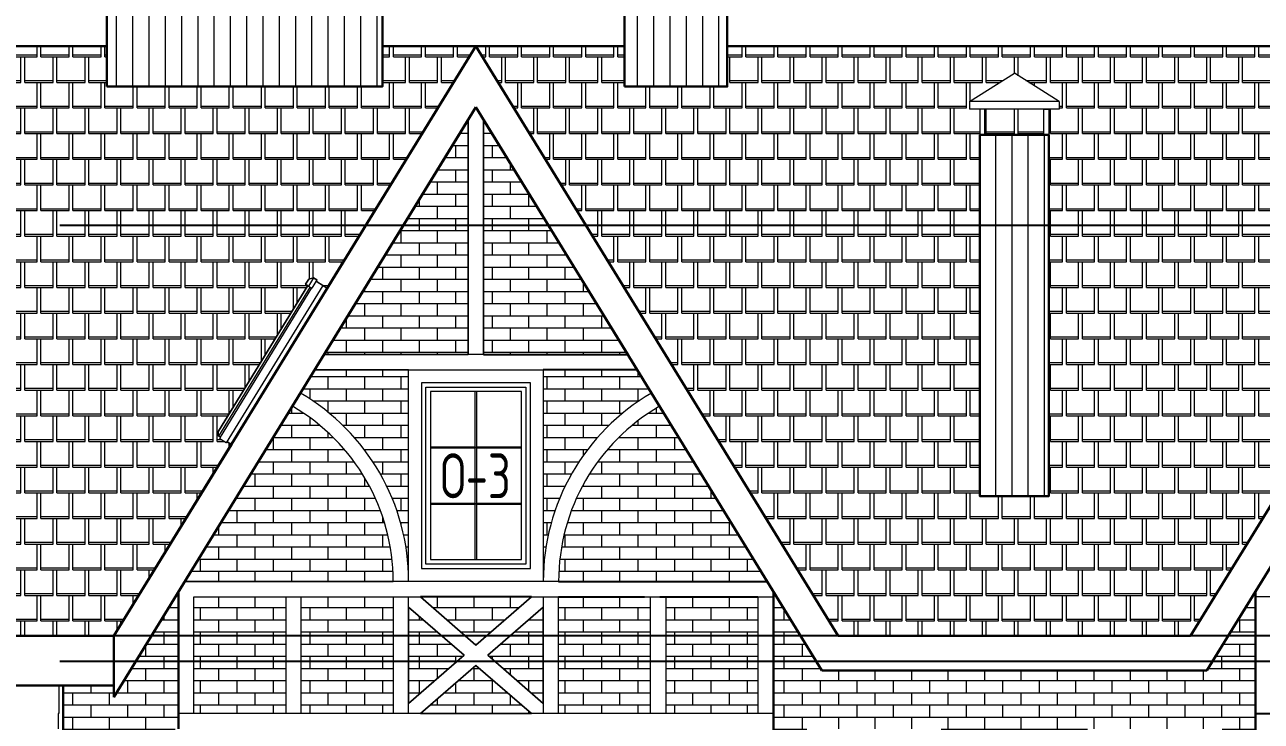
# Model space of a CAD drawing. Header units: millimetres. Extents: x -56498 to 234605, y -296269 to -29969.
# Drawn here: x 164764 to 174410, y -100182 to -94751 of the extents above; entities that cross this region are included whole.
import ezdxf
from ezdxf.enums import TextEntityAlignment as Align

# ---------------------------------------------------------------- set-up
doc = ezdxf.new("R2010")
doc.units = ezdxf.units.MM
doc.header["$LTSCALE"] = 100
for name, color, linetype, lineweight in [('0.3', 7, 'Continuous', 30), ('Примітки 0.09', 200, 'Continuous', 9), ('Тонкі 0.18', 142, 'Continuous', 18), ('Штрихування 0.09', 253, 'Continuous', 9)]:
    doc.layers.add(name, color=color, linetype=linetype, lineweight=lineweight)
doc.layers.add('ViewPorts', color=240, linetype='Continuous', plot=False)
doc.styles.add('SPDS', font='SPDS.shx', dxfattribs={"width": 0.9})
pattern_1 = [(0, (15, 0), (125, 200), [220, -30]), (0, (15, 15), (125, 200), [220, -30]), (90, (235, 0), (-125, 200), [200, -200]), (90, (265, 0), (-125, 200), [200, -200])]

msp = doc.modelspace()

# ---------------------------------------------------------------- hatches: boundary and pattern name
at = {"layer": 'Штрихування 0.09', "ltscale": 0.75}
h = msp.add_hatch(dxfattribs=at)
h.set_pattern_fill('ANSI31', scale=40, angle=45, style=0)
h.paths.add_polyline_path([(179564.143, -94416.621), (179524.143, -94416.621), (177414.143, -94416.621), (177414.143, -95233.059), (179564.143, -95233.059)])
h.paths.add_polyline_path([(176334.114, -94416.621), (176294.114, -94416.621), (174724.114, -94416.621), (174724.114, -95233.059), (176334.114, -95233.059)])
h.paths.add_polyline_path([(172754.128, -95609.58), (172714.128, -95609.58), (172214.128, -95609.58), (172214.128, -98426.238), (172754.128, -98426.238)])
h.paths.add_polyline_path([(170244.143, -94416.621), (170204.143, -94416.621), (169444.143, -94416.621), (169444.143, -95233.059), (170244.143, -95233.059)])
h.paths.add_polyline_path([(167554.143, -94416.621), (167514.143, -94416.621), (165404.143, -94416.621), (165404.143, -95233.059), (167554.143, -95233.059)])
h = msp.add_hatch(dxfattribs=at)
h.set_pattern_fill('SQSHNGLE', color=256, scale=500, style=0, pattern_type=2)
h.set_pattern_definition(pattern_1)
h.paths.add_polyline_path([(168284.158, -94916.621), (167554.143, -94916.621), (167554.143, -95233.059), (165404.143, -95233.059), (165404.143, -94916.621), (164464.143, -94916.621), (164464.143, -99516.651), (165459.141, -99516.651), (166376.302, -98023.216), (166342.235, -98002.274), (166336.983, -98010.761), (166286.709, -97979.921), (166292.076, -97967.973), (166277.105, -97958.768), (166274.703, -97919.225), (166972.01, -96783.695), (166955.877, -96773.753), (166980.414, -96733.706), (167017.556, -96724.83), (167043.143, -96740.527), (167036.875, -96750.737), (167040.292, -96752.848), (167090.566, -96783.718), (167090.557, -96783.733), (167124.632, -96804.653)])
h = msp.add_hatch(dxfattribs=at)
h.set_pattern_fill('SQSHNGLE', color=256, scale=500, style=0, pattern_type=2)
h.set_pattern_definition(pattern_1)
h.paths.add_polyline_path([(176684.099, -94916.621), (176334.114, -94916.621), (176334.114, -95233.059), (174724.114, -95233.059), (174724.114, -94916.621), (172484.128, -94916.621), (170244.143, -94916.621), (170244.143, -95233.059), (169444.143, -95233.059), (169444.143, -94916.621), (168284.158, -94916.621), (171109.1, -99516.651), (172484.128, -99516.651), (173859.157, -99516.651)])
h.paths.add_polyline_path([(172214.128, -95609.58), (172214.128, -95409.58), (172134.128, -95409.58), (172134.128, -95349.58), (172484.128, -95128.563), (172834.128, -95349.58), (172834.128, -95409.58), (172754.128, -95409.58), (172754.128, -95609.58), (172754.128, -98426.238), (172214.128, -98426.238)], flags=16)
h.paths.add_polyline_path([(172714.128, -95409.58), (172254.128, -95409.58), (172254.128, -95609.58), (172714.128, -95609.58)], flags=16)
h.paths.add_polyline_path([(172155.772, -99095.554), (173023.698, -99095.554), (173023.698, -98741.777), (172155.772, -98741.777)], flags=24)
h.paths.add_polyline_path([(173134.632, -96087.83), (174084.586, -96087.83), (174084.586, -95750.33), (173134.632, -95750.33)], flags=24)
h = msp.add_hatch(dxfattribs=at)
h.set_pattern_fill('AR-BRSTD', color=256, scale=1.4, style=0)
h.paths.add_polyline_path([(168344.112, -95492.039), (168344.112, -97321.618), (169467.77, -97321.618)])
h.paths.add_polyline_path([(168224.13, -95492.08), (167100.546, -97321.618), (168224.13, -97321.618)])
h = msp.add_hatch(dxfattribs=at)
h.set_pattern_fill('AR-BRSTD', color=256, scale=1.4, style=0)
edge = h.paths.add_edge_path()
edge.add_line((166915.433, -97623.029), (167026.861, -97441.623))
edge.add_line((167026.861, -97441.623), (167759.134, -97441.623))
edge.add_line((167759.134, -97441.623), (167759.134, -99091.649))
edge.add_line((167759.134, -99091.649), (167753.1, -98946.14))
edge.add_line((167753.1, -98946.14), (167743.915, -98863.173))
edge.add_line((167743.915, -98863.173), (167731.825, -98787.043))
edge.add_line((167731.825, -98787.043), (167716.977, -98714.521))
edge.add_line((167716.977, -98714.521), (167701.257, -98651.092))
edge.add_line((167701.257, -98651.092), (167664.896, -98532.939))
edge.add_line((167664.896, -98532.939), (167620.189, -98418.075))
edge.add_line((167620.189, -98418.075), (167569.228, -98310.517))
edge.add_line((167569.228, -98310.517), (167485.761, -98166.871))
edge.add_line((167485.761, -98166.871), (167391.564, -98035.702))
edge.add_line((167391.564, -98035.702), (167270.076, -97898.374))
edge.add_line((167270.076, -97898.374), (167185.136, -97817.943))
edge.add_line((167185.136, -97817.943), (167073.202, -97727.182))
edge.add_line((167073.202, -97727.182), (166986.03, -97666.557))
edge.add_line((166986.03, -97666.557), (166914.182, -97625.075))
h = msp.add_hatch(dxfattribs=at)
h.set_pattern_fill('AR-BRSTD', color=256, scale=1.4, style=0)
h.paths.add_polyline_path([(169652.849, -97623.095), (169541.46, -97441.623), (168809.107, -97441.623), (168809.107, -99070.739, -0.26356999)])
h = msp.add_hatch(dxfattribs=at)
h.set_pattern_fill('AR-BRSTD', color=256, scale=1.4, style=0)
h.paths.add_polyline_path([(166852.602, -97725.352), (166059.126, -99017.364), (166013.505, -99091.649), (167639.337, -99091.649, 0.26734125)])
h = msp.add_hatch(dxfattribs=at)
h.set_pattern_fill('AR-BRSTD', color=256, scale=1.4, style=0)
h.paths.add_polyline_path([(169715.714, -97725.352, 0.00023301), (169714.441, -97726.091), (169626.333, -97781.298), (169546.066, -97839.082), (169457.646, -97912.298), (169387.143, -97979.134), (169323.609, -98047.074), (169262.185, -98121.2), (169191.179, -98220.038), (169139.713, -98309.181), (169075.865, -98426.414), (169022.536, -98556.053), (168974.699, -98714.315), (168947.907, -98847.813), (168933.124, -98977.264), (168928.979, -99091.649), (170554.759, -99091.649)])
h = msp.add_hatch(dxfattribs=at)
h.set_pattern_fill('AR-BRSTD', color=256, scale=1.4, style=0)
h.paths.add_polyline_path([(165939.166, -104241.549), (165064.128, -104241.549), (165064.128, -105946.592), (165964.153, -105946.592), (165964.153, -105091.65), (165939.166, -105091.65)])
h.paths.add_polyline_path([(165939.166, -100241.645), (165964.153, -100241.645), (165964.153, -100121.588), (165964.153, -99172.014), (165459.141, -99994.328), (165459.141, -99901.809), (165064.128, -99901.809), (165064.128, -101066.625), (165939.166, -101066.625)])
h.paths.add_polyline_path([(165939.166, -101066.625), (165064.128, -101066.625), (165064.128, -102716.592), (165094.128, -102716.592), (165094.128, -101866.617), (165084.148, -101866.617), (165084.148, -101826.623), (165144.102, -101826.623), (165939.166, -101826.623)])
h.paths.add_polyline_path([(165939.166, -103441.616), (165964.153, -103441.616), (165964.153, -102966.591), (165064.128, -102966.591), (165064.128, -104241.586), (165939.166, -104241.586)])
h.paths.add_polyline_path([(165870.297, -101866.617), (165227.916, -101866.617), (165227.916, -101946.605), (165870.297, -101946.605)], flags=17)
h.paths.add_polyline_path([(165816.871, -101986.599), (165281.342, -101986.599), (165549.144, -102265.882)], flags=17)
h.paths.add_polyline_path([(165495.644, -102321.634), (165227.916, -102042.351), (165227.916, -102600.841)], flags=17)
h.paths.add_polyline_path([(165549.144, -102377.385), (165281.342, -102656.593), (165816.871, -102656.593)], flags=17)
h.paths.add_polyline_path([(165870.297, -102042.351), (165602.569, -102321.634), (165870.297, -102600.841)], flags=17)
h = msp.add_hatch(dxfattribs=at)
h.set_pattern_fill('AR-BRSTD', color=256, scale=1.4, style=0)
h.paths.add_polyline_path([(170484.171, -99211.631), (169766.664, -99211.631), (169766.664, -100121.588), (170484.171, -100121.588)])
h.paths.add_polyline_path([(169646.682, -99211.631), (168929.165, -99211.631), (168929.165, -100121.588), (169646.682, -100121.588)])
h.paths.add_polyline_path([(168809.107, -99291.019), (168375.777, -99666.647), (168809.107, -100042.201)])
h.paths.add_polyline_path([(168717.489, -99211.631), (167850.752, -99211.631), (168284.158, -99587.185)])
h.paths.add_polyline_path([(167759.134, -99291.019), (167759.134, -100042.201), (168192.54, -99666.647)])
h.paths.add_polyline_path([(168284.158, -99746.035), (167850.752, -100121.588), (168717.489, -100121.588)])
h.paths.add_polyline_path([(167639.152, -99211.631), (166921.634, -99211.631), (166921.634, -100121.588), (167639.152, -100121.588)])
h.paths.add_polyline_path([(166801.652, -99211.631), (166084.135, -99211.631), (166084.135, -100121.588), (166801.652, -100121.588)])
h = msp.add_hatch(dxfattribs=at)
h.set_pattern_fill('AR-BRSTD', color=256, scale=1.4, style=0)
h.paths.add_polyline_path([(174364.104, -99211.631), (174364.104, -99172.078), (173987.018, -99786.104), (172484.128, -99786.104), (170981.239, -99786.104), (170604.153, -99172.078), (170604.153, -101066.625), (170864.147, -101066.625), (170864.147, -100241.645), (171914.121, -100241.645), (171914.121, -101066.625), (173054.136, -101066.625), (173054.136, -100241.645), (174104.11, -100241.645), (174104.11, -101066.625), (174364.104, -101066.625), (174364.104, -100241.645), (174364.104, -100121.588)])
h.paths.add_polyline_path([(173054.136, -101066.625), (171914.121, -101066.625), (171914.121, -101891.604), (170864.147, -101891.604), (170864.147, -101066.625), (170604.153, -101066.625), (170604.153, -102016.614), (174364.104, -102016.614), (174364.104, -101066.625), (174104.11, -101066.625), (174104.11, -101891.604), (173054.136, -101891.604)])
h.paths.add_polyline_path([(172158.485, -100817.843), (173014.689, -100817.843), (173014.689, -100480.343), (172158.485, -100480.343)], flags=24)
h.paths.add_polyline_path([(172154.854, -101371.463), (172990.195, -101371.463), (172990.195, -101012.177), (172154.854, -101012.177)], flags=9)

# ---------------------------------------------------------------- linework, layer by layer
for p, q in [((168344.112, -97321.618), (169467.77, -97321.618)), ((167026.861, -97441.615), (166915.433, -97623.029)), ((169541.455, -97441.615), (168809.107, -97441.615)), ((169652.808, -97623.029), (169541.455, -97441.615)), ((166852.628, -97725.31), (166059.126, -99017.364)), ((170509.115, -99017.364), (169715.688, -97725.31)), ((166059.126, -99017.364), (165459.141, -99994.328)), ((168929.165, -99091.649), (170554.759, -99091.649)), ((170981.239, -99786.104), (170560.89, -99101.629)), ((168717.489, -99211.631), (167850.752, -99211.631)), ((168929.165, -99211.631), (169599.158, -99211.631)), ((169719.14, -99211.631), (170484.171, -99211.631)), ((165459.141, -99901.809), (165159.148, -99901.809)), ((165459.141, -99994.328), (165459.141, -99901.809)), ((165964.153, -100121.588), (165964.153, -100241.645)), ((170604.153, -100241.645), (170604.153, -100121.588)), ((174364.104, -100121.588), (175249.117, -100121.588))]:
    msp.add_line(p, q)
at = {"layer": '0.3'}
for p, q in [((165404.143, -94916.621), (164464.143, -94916.621)), ((165459.141, -99516.651), (168284.158, -94916.621)), ((167124.632, -96804.653), (168284.158, -94916.621)), ((169444.143, -94916.621), (167554.143, -94916.621)), ((168284.158, -94916.621), (171109.1, -99516.651)), ((168284.158, -94916.621), (171109.1, -99516.651)), ((172484.128, -94916.621), (170244.143, -94916.621)), ((172484.128, -94916.621), (174724.114, -94916.621)), ((176684.099, -94916.621), (173859.157, -99516.651)), ((176684.099, -94916.621), (173859.157, -99516.651)), ((168284.158, -95394.335), (165459.141, -99994.328)), ((170981.239, -99786.104), (168284.158, -95394.335)), ((173987.018, -99786.104), (176684.099, -95394.335)), ((168224.13, -95492.039), (167100.546, -97321.618)), ((169467.77, -97321.618), (168344.112, -95492.039)), ((165459.141, -99516.651), (166376.302, -98023.216)), ((173987.018, -99786.104), (174407.367, -99101.629)), ((165964.153, -100241.645), (165964.153, -99172.014)), ((165964.153, -99172.014), (165964.153, -100121.588)), ((170604.153, -99172.076), (170604.153, -102016.614)), ((170604.153, -100121.588), (170604.153, -99211.631)), ((174364.104, -99172.076), (174364.104, -102016.614)), ((174364.104, -100121.588), (174364.104, -99211.631)), ((164464.143, -99516.651), (165459.141, -99516.651)), ((164464.143, -99516.651), (165459.141, -99516.651)), ((165459.141, -99516.651), (165459.141, -99994.328)), ((171109.1, -99516.651), (172484.128, -99516.651)), ((171109.1, -99516.651), (172484.128, -99516.651)), ((173859.157, -99516.651), (172484.128, -99516.651)), ((173859.157, -99516.651), (172484.128, -99516.651)), ((172234.11, -99786.104), (170981.239, -99786.104)), ((172484.128, -99786.104), (170981.239, -99786.104)), ((172484.128, -99786.104), (173987.018, -99786.104)), ((172734.147, -99786.104), (173987.018, -99786.104)), ((165459.141, -99901.809), (164464.143, -99901.809)), ((165064.128, -99901.809), (165064.128, -104866.618)), ((165064.128, -99901.809), (165064.128, -106516.577)), ((174364.104, -100241.645), (174364.104, -100121.588))]:
    msp.add_line(p, q, dxfattribs=at)
for points in [[(165404.143, -95233.059), (167554.143, -95233.059), (167554.143, -94416.621), (165404.143, -94416.621)], [(169444.143, -95233.059), (170244.143, -95233.059), (170244.143, -94416.621), (169444.143, -94416.621)]]:
    msp.add_lwpolyline(points, close=True, dxfattribs=at)
at = {"layer": '0.3', "ltscale": 0.75}
msp.add_lwpolyline([(172214.128, -95609.58), (172754.128, -95609.58), (172754.128, -98426.238), (172214.128, -98426.238)], close=True, dxfattribs=at)
at = {"layer": 'ViewPorts'}
for p, q in [((179904.129, -96316.592), (165039.141, -96316.592)), ((179904.129, -99516.592), (165039.141, -99516.592)), ((179904.129, -99716.592), (165039.141, -99716.592))]:
    msp.add_line(p, q, dxfattribs=at)
at = {"layer": 'Тонкі 0.18', "ltscale": 0.75}
for p, q in [((172134.128, -95349.58), (172484.128, -95128.563)), ((172834.128, -95349.58), (172484.128, -95128.563)), ((172834.128, -95349.58), (172134.128, -95349.58)), ((172134.128, -95349.58), (172134.128, -95409.58)), ((172834.128, -95349.58), (172834.128, -95409.58)), ((172834.128, -95409.58), (172134.128, -95409.58))]:
    msp.add_line(p, q, dxfattribs=at)
at = {"layer": 'Тонкі 0.18'}
for p, q in [((168224.13, -97321.618), (168224.13, -95492.039)), ((168224.13, -95492.039), (168224.13, -97321.618)), ((168344.112, -95492.039), (168344.112, -97321.618)), ((168344.112, -97321.618), (168344.112, -95492.039)), ((167100.546, -97321.618), (168224.13, -97321.618)), ((169467.77, -97321.618), (167100.546, -97321.618)), ((167759.134, -97441.615), (167026.861, -97441.615)), ((167026.861, -97441.623), (169541.455, -97441.623)), ((167759.134, -99065.332), (167759.134, -97441.615)), ((167759.134, -99065.332), (167759.134, -97441.623)), ((168809.107, -97441.615), (168809.107, -99091.649)), ((168809.107, -97441.623), (168809.107, -99091.649)), ((167859.156, -97541.615), (167859.156, -98991.627)), ((168709.16, -97541.615), (167859.156, -97541.615)), ((168709.16, -98991.627), (168709.16, -97541.615)), ((167859.156, -98991.627), (168709.16, -98991.627)), ((166013.508, -99091.649), (167639.152, -99091.649)), ((170554.759, -99091.649), (166013.508, -99091.649)), ((166084.135, -99211.631), (166849.176, -99211.631)), ((166084.135, -100121.588), (166084.135, -99211.631)), ((166084.135, -100121.588), (166084.135, -99211.631)), ((166084.135, -99211.631), (170604.153, -99211.631)), ((166801.652, -99211.631), (166801.652, -100121.588)), ((166801.652, -99211.631), (166801.652, -100121.588)), ((166921.634, -100121.588), (166921.634, -99211.631)), ((166921.634, -100121.588), (166921.634, -99211.631)), ((166969.158, -99211.631), (167639.152, -99211.631)), ((167639.152, -99211.631), (167639.152, -100121.588)), ((167639.152, -99211.631), (167639.152, -100121.588)), ((167759.134, -100042.201), (167759.134, -99211.631)), ((167850.752, -99211.631), (168284.158, -99587.185)), ((168284.158, -99587.185), (167850.752, -99211.631)), ((168284.158, -99587.185), (168717.489, -99211.631)), ((168717.489, -99211.631), (168284.158, -99587.185)), ((168809.107, -99211.631), (168809.107, -99291.019)), ((168929.165, -100121.588), (168929.165, -99211.631)), ((168929.165, -100121.588), (168929.165, -99211.631)), ((169646.682, -100121.588), (169646.682, -99211.631)), ((169646.682, -100121.588), (169646.682, -99211.631)), ((169766.664, -99211.631), (169766.664, -100121.588)), ((169766.664, -99211.631), (169766.664, -100121.588)), ((170484.171, -99211.631), (170484.171, -100121.588)), ((170484.171, -99211.631), (170484.171, -100121.588)), ((178884.122, -99211.631), (174364.104, -99211.631)), ((168192.54, -99666.647), (167759.134, -99291.019)), ((167759.134, -99291.019), (167759.134, -100042.201)), ((167759.134, -99291.019), (168192.54, -99666.647)), ((168809.107, -99291.019), (168375.777, -99666.647)), ((168375.777, -99666.647), (168809.107, -99291.019)), ((168809.107, -100042.201), (168809.107, -99291.019)), ((168809.107, -99291.019), (168809.107, -100121.588)), ((167759.134, -100042.201), (168192.54, -99666.647)), ((168192.54, -99666.647), (167759.134, -100042.201)), ((168375.777, -99666.647), (168809.107, -100042.201)), ((168809.107, -100042.201), (168375.777, -99666.647)), ((168284.158, -99746.035), (167850.752, -100121.588)), ((167850.752, -100121.588), (168284.158, -99746.035)), ((168717.489, -100121.588), (168284.158, -99746.035)), ((168284.158, -99746.035), (168717.489, -100121.588)), ((170604.153, -100121.588), (165964.153, -100121.588)), ((166849.176, -100121.588), (166084.135, -100121.588)), ((167639.152, -100121.588), (166969.158, -100121.588)), ((167759.134, -100121.588), (167759.134, -100042.201)), ((167850.752, -100121.588), (168717.489, -100121.588)), ((169599.158, -100121.588), (168929.165, -100121.588)), ((170604.153, -100121.588), (169719.14, -100121.588)), ((170509.115, -100121.588), (169789.114, -100121.588)), ((174364.104, -100121.588), (179004.104, -100121.588))]:
    msp.add_line(p, q, dxfattribs=at)
at = {"layer": 'Тонкі 0.18', "ltscale": 0.75}
for points in [[(172214.128, -95609.58), (172254.128, -95609.58), (172254.128, -95409.58), (172214.128, -95409.58)], [(172754.128, -95609.58), (172714.128, -95609.58), (172714.128, -95409.58), (172754.128, -95409.58)]]:
    msp.add_lwpolyline(points, close=True, dxfattribs=at)
for centre, radius, start, end in [((166059.615, -99091.621), 1699.722, 359.9990694, 59.7684912), ((170508.701, -99091.621), 1699.722, 120.2323568, 180.0009306), ((166059.615, -99091.621), 1579.722, 359.9989987, 59.8689828), ((170508.701, -99091.621), 1579.722, 120.1310173, 180.0010013)]:
    msp.add_arc(centre, radius, start, end, dxfattribs=at)
at = {"layer": 'Штрихування 0.09'}
for p, q in [((166955.877, -96773.753), (166980.414, -96733.706)), ((166980.414, -96733.706), (166955.877, -96773.753)), ((167017.556, -96724.83), (166978.838, -96787.882)), ((166980.414, -96733.706), (167017.556, -96724.83)), ((167017.556, -96724.83), (166980.414, -96733.706)), ((167043.143, -96740.527), (167004.425, -96803.587)), ((167017.556, -96724.83), (167043.143, -96740.527)), ((167043.143, -96740.527), (167017.556, -96724.83)), ((167043.143, -96740.527), (167036.84, -96750.754)), ((166274.703, -97919.225), (166972.01, -96783.695)), ((166972.01, -96783.695), (166274.703, -97919.225)), ((166991.444, -96795.603), (166277.105, -97958.768)), ((167002.099, -96802.154), (166287.76, -97965.319)), ((167090.566, -96783.718), (166336.983, -98010.761)), ((166972.01, -96783.695), (166955.877, -96773.753)), ((166955.877, -96773.753), (166978.838, -96787.882)), ((166978.838, -96787.882), (167004.425, -96803.587)), ((167036.84, -96750.754), (167124.632, -96804.653)), ((167037.741, -96751.272), (167036.84, -96750.754)), ((167040.292, -96752.848), (167037.741, -96751.272)), ((167090.566, -96783.718), (167040.292, -96752.848)), ((167090.566, -96783.718), (167124.632, -96804.653)), ((167894.123, -98956.585), (167894.123, -97576.619)), ((167894.123, -97576.619), (168674.118, -97576.619)), ((167929.164, -97611.616), (167929.164, -98921.618)), ((168639.152, -97611.616), (167929.164, -97611.616)), ((168279.131, -98041.6), (168279.131, -97611.616)), ((168289.11, -97611.616), (168289.11, -98041.6)), ((168639.152, -98921.618), (168639.152, -97611.616)), ((168674.118, -97576.619), (168674.118, -98956.585)), ((166277.105, -97958.768), (166274.703, -97919.225)), ((166277.105, -97958.768), (166274.703, -97919.225)), ((166287.76, -97965.319), (166277.105, -97958.768)), ((166287.76, -97965.319), (166277.105, -97958.768)), ((166286.709, -97979.921), (166296.389, -97958.371)), ((166286.709, -97979.921), (166296.389, -97958.371)), ((166336.983, -98010.761), (166286.709, -97979.921)), ((166336.983, -98010.761), (166286.709, -97979.921)), ((166293.237, -97956.42), (166287.76, -97965.319)), ((166296.389, -97958.371), (166293.237, -97956.42)), ((166296.389, -97958.371), (166293.237, -97956.42)), ((166342.235, -98002.274), (166336.983, -98010.761)), ((166376.302, -98023.216), (166342.235, -98002.274)), ((166342.235, -98002.274), (166376.302, -98023.216)), ((167929.164, -98041.6), (168279.131, -98041.6)), ((168279.131, -98051.655), (167929.164, -98051.655)), ((168279.131, -98041.6), (168279.131, -98051.655)), ((168279.131, -98481.609), (168279.131, -98051.655)), ((168289.11, -98051.655), (168289.11, -98041.6)), ((168289.11, -98041.6), (168639.152, -98041.6)), ((168289.11, -98051.655), (168289.11, -98481.609)), ((168639.152, -98051.655), (168289.11, -98051.655)), ((167929.164, -98481.609), (168279.131, -98481.609)), ((168279.131, -98481.609), (168279.131, -98491.589)), ((168289.11, -98491.589), (168289.11, -98481.609)), ((168289.11, -98481.609), (168639.152, -98481.609)), ((168279.131, -98491.589), (167929.164, -98491.589)), ((168279.131, -98921.618), (168279.131, -98491.589)), ((168289.11, -98491.589), (168289.11, -98921.618)), ((168639.152, -98491.589), (168289.11, -98491.589)), ((168674.118, -98956.585), (167894.123, -98956.585)), ((167929.164, -98921.618), (168639.152, -98921.618)), ((165029.086, -99901.809), (165029.086, -100121.588)), ((165029.086, -100121.588), (165024.134, -100121.588)), ((165024.134, -100121.588), (165024.134, -100241.645))]:
    msp.add_line(p, q, dxfattribs=at)

# ---------------------------------------------------------------- texts
at = {"layer": 'Примітки 0.09', "style": 'SPDS', "width": 0.9}
msp.add_text('О-3', height=350, dxfattribs=at).set_placement((168281.442, -98443.088), align=Align.CENTER)

doc.saveas('drawing.dxf')
